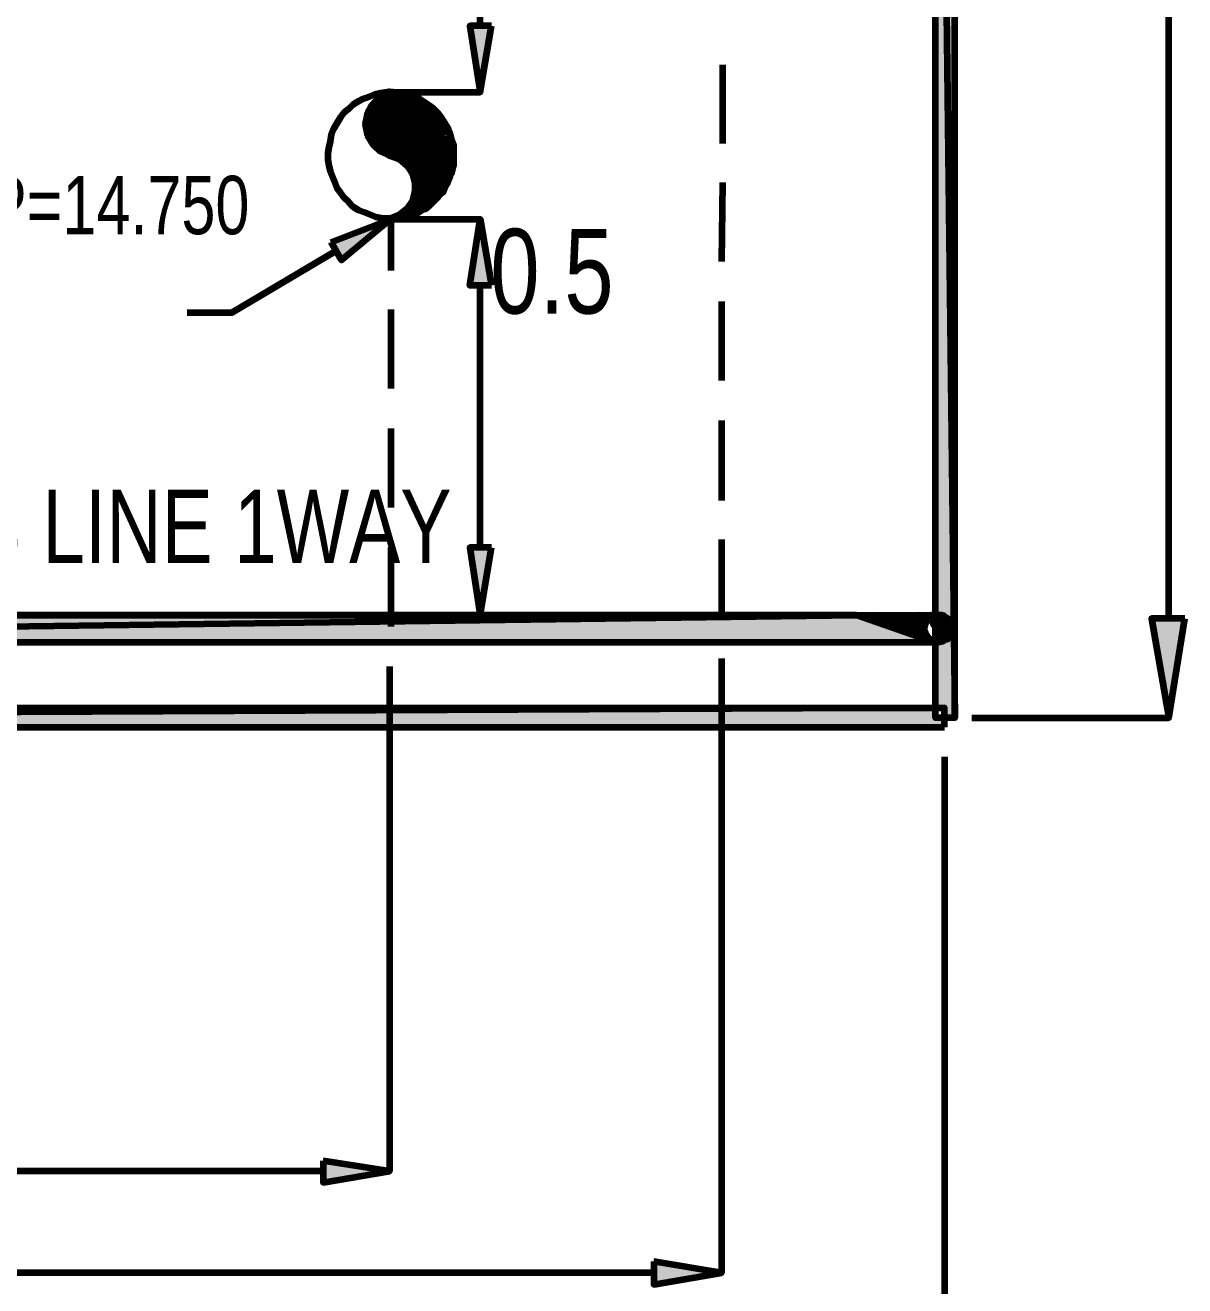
# Model space of a CAD drawing. Header units: inches. Extents: x 13 to 428, y 9 to 297.
# Drawn here: x 289.35 to 320.06, y 44.33 to 77.71 of the extents above; entities that cross this region are included whole.
import ezdxf

# ---------------------------------------------------------------- set-up
doc = ezdxf.new("R2010")
doc.units = ezdxf.units.IN
doc.header["$MEASUREMENT"] = 0
for name, color, linetype, lineweight in [('H', 7, 'CONTINUOUS', 100), ('P', 250, 'CONTINUOUS', 100), ('Text', 250, 'CONTINUOUS', 100)]:
    doc.layers.add(name, color=color, linetype=linetype, lineweight=lineweight)
doc.styles.get("Standard").update_dxf_attribs({"font": 'txt', "width": 0.75})

msp = doc.modelspace()

# ---------------------------------------------------------------- hatches: boundary and pattern name
at = {"layer": 'H', "linetype": 'Continuous'}
for color, points in [(5, [(313.455, 102.758), (313.97, 59.364), (313.97, 102.758), (313.455, 102.758), (313.97, 59.364), (313.455, 59.364)]), (0, [(301.697, 77.697), (301.121, 77.697), (301.394, 75.939)]), (1, [(299.03, 75.97), (299.061, 75.909), (298.758, 75.818), (299.03, 75.97), (299.061, 75.909), (298.758, 75.818), (298.788, 75.818), (299.061, 75.909), (299.03, 75.97), (298.758, 75.818), (298.788, 75.818), (298.576, 75.636), (298.758, 75.818), (299.03, 75.97), (298.788, 75.818), (298.576, 75.636), (298.576, 75.606), (298.788, 75.818), (299.03, 75.97), (298.576, 75.636), (298.576, 75.606), (298.424, 75.394), (298.576, 75.636), (299.03, 75.97), (298.576, 75.606), (298.424, 75.394), (298.455, 75.364), (298.576, 75.606), (299.03, 75.97), (298.424, 75.394), (298.455, 75.364), (298.364, 75.091), (298.424, 75.394), (299.03, 75.97), (298.455, 75.364), (298.364, 75.091), (298.424, 75.091), (298.455, 75.364), (299.03, 75.97), (298.364, 75.091), (298.424, 75.091), (298.424, 74.788), (298.364, 75.091), (299.03, 75.97), (298.424, 75.091), (298.424, 74.788), (298.455, 74.818), (298.424, 75.091), (299.03, 75.97), (298.424, 74.788), (298.455, 74.818), (298.576, 74.545), (298.424, 74.788), (299.03, 75.97), (298.455, 74.818), (298.576, 74.545), (298.576, 74.576), (298.455, 74.818), (299.03, 75.97), (298.576, 74.545), (298.576, 74.576), (298.758, 74.364), (298.576, 74.545), (299.03, 75.97), (298.576, 74.576), (298.758, 74.364), (298.788, 74.394), (298.576, 74.576), (299.03, 75.97), (298.758, 74.364), (298.788, 74.394), (299.03, 74.242), (298.758, 74.364), (299.03, 75.97), (298.788, 74.394), (299.03, 74.242), (299.061, 74.273), (298.788, 74.394)]), (253, [(298.727, 75.788), (300.515, 75.03), (300.424, 75.182), (298.727, 75.788), (300.515, 75.03), (298.636, 75.667)]), (253, [(298.909, 75.879), (300.394, 75.212), (300.242, 75.424), (298.909, 75.879), (300.394, 75.212), (298.727, 75.788)]), (253, [(300.424, 75.182), (300.394, 75.212), (298.727, 75.788)]), (253, [(299.061, 75.939), (300.212, 75.424), (300.03, 75.576), (299.061, 75.939), (300.212, 75.424), (298.909, 75.879)]), (253, [(300.242, 75.424), (300.212, 75.424), (298.909, 75.879)]), (253, [(299.182, 75.909), (300.03, 75.576), (299.97, 75.636), (299.182, 75.909), (300.03, 75.576), (299.061, 75.939)]), (253, [(299.364, 75.879), (299.97, 75.636), (299.758, 75.758), (299.364, 75.879), (299.97, 75.636), (299.182, 75.909)]), (253, [(299.667, 75.818), (299.758, 75.758), (299.364, 75.879)]), (253, [(298.515, 75.576), (300.636, 74.636), (300.606, 74.848), (298.515, 75.576), (300.636, 74.636), (298.455, 75.424)]), (253, [(298.576, 75.576), (300.606, 74.848), (300.576, 74.879), (298.576, 75.576), (300.606, 74.848), (298.515, 75.576)]), (253, [(298.636, 75.667), (300.576, 74.879), (300.515, 75.03), (298.636, 75.667), (300.576, 74.879), (298.576, 75.576)]), (253, [(298.424, 75.273), (300.697, 74.303), (300.697, 74.485), (298.424, 75.273), (300.697, 74.303), (298.394, 75.091)]), (253, [(298.455, 75.424), (300.667, 74.576), (300.636, 74.636), (298.455, 75.424), (300.667, 74.576), (298.424, 75.333)]), (253, [(298.424, 75.333), (300.697, 74.485), (300.667, 74.576), (298.424, 75.333), (300.697, 74.485), (298.424, 75.273)]), (253, [(298.394, 75.091), (300.697, 74.242), (300.697, 74.303), (298.394, 75.091), (300.697, 74.242), (298.394, 75.061)]), (253, [(298.394, 75.061), (300.697, 74.152), (300.697, 74.242), (298.394, 75.061), (300.697, 74.152), (298.424, 74.939)]), (253, [(298.424, 74.939), (300.697, 74), (300.697, 74.152), (298.424, 74.939), (300.697, 74), (298.455, 74.788)]), (253, [(298.455, 74.788), (300.667, 73.939), (300.697, 74), (298.455, 74.788), (300.667, 73.939), (298.515, 74.697)]), (253, [(298.515, 74.697), (300.667, 73.879), (300.667, 73.939), (298.515, 74.697), (300.667, 73.879), (298.515, 74.636)]), (253, [(298.515, 74.636), (300.636, 73.788), (300.667, 73.879), (298.515, 74.636), (300.636, 73.788), (298.636, 74.485)]), (253, [(298.636, 74.485), (300.606, 73.758), (300.636, 73.788), (298.636, 74.485), (300.606, 73.758), (298.727, 74.394)]), (253, [(298.727, 74.394), (300.606, 73.697), (300.606, 73.758), (298.727, 74.394), (300.606, 73.697), (298.909, 74.333)]), (253, [(298.97, 74.273), (299.212, 74.212), (299.061, 74.242)]), (1, [(299.061, 72.545), (299.03, 72.606), (299.273, 72.667), (299.061, 72.545), (299.03, 72.606), (299.273, 72.667), (299.273, 72.697), (299.03, 72.606), (299.061, 72.545), (299.273, 72.667), (299.273, 72.697), (299.485, 72.818), (299.273, 72.667), (299.061, 72.545), (299.273, 72.697), (299.485, 72.818), (299.455, 72.848), (299.273, 72.697), (299.061, 72.545), (299.485, 72.818), (299.455, 72.848), (299.636, 73.03), (299.485, 72.818), (299.061, 72.545), (299.455, 72.848), (299.636, 73.03), (299.606, 73.061), (299.455, 72.848), (299.061, 72.545), (299.636, 73.03), (299.606, 73.061), (299.727, 73.303), (299.636, 73.03), (299.061, 72.545), (299.606, 73.061), (299.727, 73.303), (299.667, 73.303), (299.606, 73.061), (299.061, 72.545), (299.727, 73.303), (299.667, 73.303), (299.727, 73.545), (299.727, 73.303), (299.061, 72.545), (299.667, 73.303), (299.727, 73.545), (299.667, 73.545), (299.667, 73.303), (299.061, 72.545), (299.727, 73.545), (299.667, 73.545), (299.636, 73.788), (299.727, 73.545), (299.061, 72.545), (299.667, 73.545), (299.636, 73.788), (299.606, 73.788), (299.667, 73.545), (299.061, 72.545), (299.636, 73.788), (299.606, 73.788), (299.485, 74), (299.636, 73.788), (299.061, 72.545), (299.606, 73.788), (299.485, 74), (299.455, 74), (299.606, 73.788), (299.061, 72.545), (299.485, 74), (299.455, 74), (299.273, 74.182), (299.485, 74), (299.061, 72.545), (299.455, 74), (299.273, 74.182), (299.273, 74.152), (299.455, 74), (299.061, 72.545), (299.273, 74.182), (299.273, 74.152), (299.061, 74.273), (299.273, 74.182), (299.061, 72.545), (299.273, 74.152), (299.061, 74.273), (299.03, 74.242), (299.273, 74.152)]), (253, [(300.606, 73.697), (299.333, 74.121), (300.576, 73.636), (300.606, 73.697), (299.333, 74.121), (300.576, 73.636), (299.455, 74), (299.333, 74.121), (300.606, 73.697), (300.576, 73.636), (299.455, 74), (299.485, 74), (300.576, 73.636)]), (253, [(299.485, 74), (300.545, 73.545), (300.576, 73.636), (299.485, 74), (300.545, 73.545), (299.576, 73.879)]), (253, [(299.576, 73.879), (300.485, 73.455), (300.545, 73.545), (299.576, 73.879), (300.485, 73.455), (299.636, 73.727)]), (253, [(299.667, 73.576), (300.303, 73.212), (300.424, 73.303), (299.667, 73.576), (300.303, 73.212), (299.697, 73.424)]), (253, [(299.667, 73.242), (300.061, 72.939), (300.212, 73.091), (299.667, 73.242), (300.061, 72.939), (299.636, 73.091)]), (253, [(299.455, 72.788), (299.515, 72.667), (299.667, 72.697), (299.455, 72.788), (299.515, 72.667), (299.333, 72.697)]), (253, [(299.576, 72.939), (299.727, 72.727), (299.909, 72.848), (299.576, 72.939), (299.727, 72.727), (299.455, 72.818)]), (253, [(299.455, 72.818), (299.667, 72.697), (299.727, 72.727), (299.455, 72.818), (299.667, 72.697), (299.455, 72.788)]), (253, [(299.606, 73), (299.909, 72.848), (299.97, 72.848), (299.606, 73), (299.909, 72.848), (299.576, 72.939)]), (253, [(299.636, 73.091), (299.97, 72.848), (300.061, 72.939), (299.636, 73.091), (299.97, 72.848), (299.606, 73)]), (0, [(297.455, 71.97), (299.03, 72.576), (297.727, 71.485)]), (253, [(299.212, 72.636), (299.273, 72.606), (299.242, 72.667), (299.212, 72.636), (299.273, 72.606), (299.03, 72.576)]), (253, [(299.333, 72.697), (299.364, 72.606), (299.515, 72.667), (299.333, 72.697), (299.364, 72.606), (299.242, 72.667)]), (253, [(299.242, 72.667), (299.364, 72.606), (299.273, 72.606)]), (0, [(301.697, 70.818), (301.121, 70.818), (301.394, 72.576)]), (0, [(301.697, 63.879), (301.121, 63.879), (301.394, 62.091)]), (0, [(254.788, 62.091), (256.879, 61.364), (311.364, 62.091), (254.788, 62.091), (256.879, 61.364), (254.788, 61.364)]), (0, [(311.364, 62.091), (313.455, 61.364), (256.879, 61.364)]), (0, [(311.424, 62.091), (313.364, 61.394), (313.303, 61.455), (311.424, 62.091), (313.364, 61.394), (311.364, 62.091)]), (0, [(311.515, 62.091), (313.303, 61.455), (313.242, 61.485), (311.515, 62.091), (313.303, 61.455), (311.424, 62.091)]), (0, [(311.636, 62.091), (313.242, 61.485), (313.212, 61.545), (311.636, 62.091), (313.242, 61.485), (311.515, 62.091)]), (0, [(311.788, 62.091), (313.212, 61.545), (313.182, 61.636), (311.788, 62.091), (313.212, 61.545), (311.636, 62.091)]), (0, [(312, 62.091), (313.182, 61.636), (313.152, 61.697), (312, 62.091), (313.182, 61.636), (311.788, 62.091)]), (0, [(312.182, 62.091), (313.152, 61.697), (313.152, 61.758), (312.182, 62.091), (313.152, 61.697), (312, 62.091)]), (0, [(312.394, 62.091), (313.152, 61.758), (313.152, 61.818), (312.394, 62.091), (313.152, 61.758), (312.182, 62.091)]), (0, [(312.606, 62.091), (313.152, 61.818), (313.182, 61.879), (312.606, 62.091), (313.152, 61.818), (312.394, 62.091)]), (0, [(312.818, 62.091), (313.182, 61.879), (313.242, 61.939), (312.818, 62.091), (313.182, 61.879), (312.606, 62.091)]), (0, [(313, 62.091), (313.242, 61.939), (313.273, 62), (313, 62.091), (313.242, 61.939), (312.818, 62.091)]), (0, [(313.212, 62.091), (313.273, 62), (313.333, 62.061), (313.212, 62.091), (313.273, 62), (313, 62.091)]), (0, [(313.333, 62.091), (313.333, 62.061), (313.394, 62.091), (313.333, 62.091), (313.333, 62.061), (313.212, 62.091)]), (0, [(313.394, 62.091), (313.455, 62.091)]), (0, [(313.424, 62), (313.848, 61.818), (313.848, 61.848), (313.424, 62), (313.848, 61.818), (313.394, 62)]), (0, [(313.394, 62), (313.879, 61.788), (313.848, 61.818), (313.394, 62), (313.879, 61.788), (313.394, 61.939)]), (0, [(313.879, 61.758), (313.879, 61.788), (313.394, 61.939)]), (0, [(313.394, 61.848), (313.848, 61.667), (313.879, 61.697), (313.394, 61.848), (313.848, 61.667), (313.424, 61.818)]), (0, [(313.455, 62.03), (313.848, 61.848), (313.848, 61.909), (313.455, 62.03), (313.848, 61.848), (313.424, 62)]), (0, [(313.485, 62.091), (313.788, 61.939), (313.788, 61.97), (313.485, 62.091), (313.788, 61.939), (313.455, 62.061)]), (0, [(313.515, 62.091), (313.788, 61.97), (313.788, 62), (313.515, 62.091), (313.788, 61.97), (313.485, 62.091)]), (0, [(313.545, 62.091), (313.788, 62), (313.727, 62), (313.545, 62.091), (313.788, 62), (313.515, 62.091)]), (0, [(313.606, 62.091), (313.697, 62.03), (313.697, 62.061), (313.606, 62.091), (313.697, 62.03), (313.545, 62.091)]), (0, [(313.636, 62.091), (313.697, 62.061), (313.606, 62.091)]), (0, [(320.061, 62), (319.182, 62), (319.636, 59.364)]), (0, [(313.545, 61.697), (313.848, 61.606), (313.848, 61.636), (313.545, 61.697), (313.848, 61.606), (313.576, 61.697)]), (0, [(313.636, 61.455), (313.636, 61.394), (313.697, 61.424), (313.636, 61.455), (313.636, 61.394), (313.606, 61.424)]), (0, [(313.818, 61.545), (313.848, 61.576), (313.636, 61.636)]), (0, [(313.636, 61.636), (313.818, 61.515), (313.818, 61.545), (313.636, 61.636), (313.818, 61.515), (313.636, 61.576)]), (0, [(313.636, 61.576), (313.788, 61.515), (313.818, 61.515), (313.636, 61.576), (313.788, 61.515), (313.636, 61.545)]), (0, [(313.788, 61.485), (313.788, 61.515), (313.636, 61.545)]), (0, [(313.636, 61.545), (313.788, 61.455), (313.788, 61.485), (313.636, 61.545), (313.788, 61.455), (313.636, 61.515)]), (0, [(313.636, 61.515), (313.758, 61.455), (313.788, 61.455), (313.636, 61.515), (313.758, 61.455), (313.636, 61.485)]), (0, [(313.636, 61.485), (313.727, 61.455), (313.758, 61.455), (313.636, 61.485), (313.727, 61.455), (313.636, 61.455)]), (0, [(313.697, 61.424), (313.727, 61.455), (313.636, 61.455)]), (0, [(313.606, 61.394), (313.545, 61.394), (313.576, 61.394)]), (0, [(313.545, 61.394), (313.545, 61.394), (313.545, 61.394)]), (0, [(313.636, 61.394), (313.576, 61.394), (313.606, 61.394)]), (5, [(313.697, 59.636), (204.545, 59.121), (313.697, 59.121), (313.697, 59.636), (204.545, 59.121), (204.545, 59.636)]), (0, [(297.242, 47.636), (297.242, 47.061), (299, 47.364)]), (0, [(306, 44.97), (306, 44.364), (307.788, 44.667)])]:
    msp.add_hatch(color=color, dxfattribs=at).paths.add_polyline_path(points)
h = msp.add_hatch(color=253, dxfattribs=at)
edge = h.paths.add_edge_path()
edge.add_line((298.909, 74.333), (300.606, 73.697))
h = msp.add_hatch(color=253, dxfattribs=at)
edge = h.paths.add_edge_path()
edge.add_line((299.212, 74.212), (300.606, 73.697))
h = msp.add_hatch(color=253, dxfattribs=at)
edge = h.paths.add_edge_path()
edge.add_line((300.485, 73.455), (299.636, 73.727))
edge.add_line((299.636, 73.727), (300.424, 73.303))
edge.add_line((300.424, 73.303), (300.485, 73.455))
edge.add_line((300.485, 73.455), (299.636, 73.727))
edge.add_line((299.636, 73.727), (300.424, 73.303))
edge.add_line((300.424, 73.303), (299.667, 73.576))
edge.add_line((299.667, 73.576), (299.636, 73.727))
edge.add_line((299.636, 73.727), (300.485, 73.455))
edge.add_line((300.485, 73.455), (299.667, 73.576))
edge.add_line((299.667, 73.576), (300.424, 73.303))
edge.add_line((300.424, 73.303), (300.485, 73.455))
edge.add_line((300.485, 73.455), (300.424, 73.303))
h = msp.add_hatch(color=253, dxfattribs=at)
edge = h.paths.add_edge_path()
edge.add_line((300.303, 73.212), (299.697, 73.424))
edge.add_line((299.697, 73.424), (300.212, 73.091))
edge.add_line((300.212, 73.091), (300.303, 73.212))
edge.add_line((300.303, 73.212), (299.697, 73.424))
edge.add_line((299.697, 73.424), (300.212, 73.091))
edge.add_line((300.212, 73.091), (299.667, 73.242))
edge.add_line((299.667, 73.242), (299.697, 73.424))
edge.add_line((299.697, 73.424), (300.303, 73.212))
edge.add_line((300.303, 73.212), (299.667, 73.242))
edge.add_line((299.667, 73.242), (300.212, 73.091))
edge.add_line((300.212, 73.091), (300.303, 73.212))
edge.add_line((300.303, 73.212), (300.212, 73.091))
h = msp.add_hatch(color=0, dxfattribs=at)
edge = h.paths.add_edge_path()
edge.add_line((313.424, 61.394), (311.364, 62.091))
h = msp.add_hatch(color=0, dxfattribs=at)
edge = h.paths.add_edge_path()
edge.add_line((313.879, 61.758), (313.394, 61.939))
edge.add_line((313.394, 61.939), (313.879, 61.697))
edge.add_line((313.879, 61.697), (313.879, 61.758))
edge.add_line((313.879, 61.758), (313.394, 61.939))
edge.add_line((313.394, 61.939), (313.879, 61.697))
edge.add_line((313.879, 61.697), (313.394, 61.879))
edge.add_line((313.394, 61.879), (313.394, 61.939))
edge.add_line((313.394, 61.939), (313.879, 61.758))
edge.add_line((313.879, 61.758), (313.394, 61.879))
edge.add_line((313.394, 61.879), (313.879, 61.697))
edge.add_line((313.879, 61.697), (313.879, 61.758))
edge.add_line((313.879, 61.758), (313.879, 61.697))
h = msp.add_hatch(color=0, dxfattribs=at)
edge = h.paths.add_edge_path()
edge.add_line((313.394, 61.879), (313.879, 61.697))
h = msp.add_hatch(color=0, dxfattribs=at)
edge = h.paths.add_edge_path()
edge.add_line((313.848, 61.667), (313.424, 61.818))
edge.add_line((313.424, 61.818), (313.848, 61.636))
edge.add_line((313.848, 61.636), (313.848, 61.667))
edge.add_line((313.848, 61.667), (313.424, 61.818))
edge.add_line((313.424, 61.818), (313.848, 61.636))
edge.add_line((313.848, 61.636), (313.455, 61.788))
edge.add_line((313.455, 61.788), (313.424, 61.818))
edge.add_line((313.424, 61.818), (313.848, 61.667))
edge.add_line((313.848, 61.667), (313.455, 61.788))
edge.add_line((313.455, 61.788), (313.848, 61.636))
edge.add_line((313.848, 61.636), (313.848, 61.667))
edge.add_line((313.848, 61.667), (313.848, 61.636))
h = msp.add_hatch(color=0, dxfattribs=at)
edge = h.paths.add_edge_path()
edge.add_line((313.788, 61.939), (313.455, 62.061))
edge.add_line((313.455, 62.061), (313.848, 61.909))
edge.add_line((313.848, 61.909), (313.788, 61.939))
edge.add_line((313.788, 61.939), (313.455, 62.061))
edge.add_line((313.455, 62.061), (313.848, 61.909))
edge.add_line((313.848, 61.909), (313.455, 62.03))
edge.add_line((313.455, 62.03), (313.455, 62.061))
edge.add_line((313.455, 62.061), (313.788, 61.939))
edge.add_line((313.788, 61.939), (313.455, 62.03))
edge.add_line((313.455, 62.03), (313.848, 61.909))
edge.add_line((313.848, 61.909), (313.788, 61.939))
edge.add_line((313.788, 61.939), (313.848, 61.909))
h = msp.add_hatch(color=0, dxfattribs=at)
edge = h.paths.add_edge_path()
edge.add_line((313.848, 61.636), (313.455, 61.788))
h = msp.add_hatch(color=0, dxfattribs=at)
edge = h.paths.add_edge_path()
edge.add_line((313.727, 62), (313.545, 62.091))
h = msp.add_hatch(color=0, dxfattribs=at)
edge = h.paths.add_edge_path()
edge.add_line((313.485, 61.758), (313.848, 61.636))
edge.add_line((313.848, 61.636), (313.515, 61.727))
edge.add_line((313.515, 61.727), (313.485, 61.758))
edge.add_line((313.485, 61.758), (313.848, 61.636))
h = msp.add_hatch(color=0, dxfattribs=at)
edge = h.paths.add_edge_path()
edge.add_line((313.576, 61.697), (313.848, 61.606))
h = msp.add_hatch(color=0, dxfattribs=at)
edge = h.paths.add_edge_path()
edge.add_line((313.848, 61.606), (313.606, 61.667))
edge.add_line((313.606, 61.667), (313.848, 61.576))
edge.add_line((313.848, 61.576), (313.848, 61.606))
edge.add_line((313.848, 61.606), (313.606, 61.667))
edge.add_line((313.606, 61.667), (313.848, 61.576))
edge.add_line((313.848, 61.576), (313.636, 61.636))
edge.add_line((313.636, 61.636), (313.606, 61.667))
edge.add_line((313.606, 61.667), (313.848, 61.606))
edge.add_line((313.848, 61.606), (313.636, 61.636))
edge.add_line((313.636, 61.636), (313.848, 61.576))
edge.add_line((313.848, 61.576), (313.848, 61.606))
edge.add_line((313.848, 61.606), (313.848, 61.576))
h = msp.add_hatch(color=0, dxfattribs=at)
edge = h.paths.add_edge_path()
edge.add_line((313.485, 61.364), (313.455, 61.364))
h = msp.add_hatch(color=0, dxfattribs=at)
edge = h.paths.add_edge_path()
edge.add_line((313.606, 61.424), (313.636, 61.394))

# ---------------------------------------------------------------- linework, layer by layer
at = {"layer": 'P', "color": 5, "linetype": 'Continuous'}
for points in [[(313.97, 102.758), (313.455, 102.758), (313.97, 59.364), (313.97, 102.758)], [(313.455, 102.758), (313.97, 59.364), (313.455, 59.364), (313.455, 102.758)], [(313.697, 59.121), (313.697, 59.636), (204.545, 59.121), (313.697, 59.121)], [(313.697, 59.636), (204.545, 59.121), (204.545, 59.636), (313.697, 59.636)]]:
    msp.add_lwpolyline(points, dxfattribs=at)
at = {"layer": 'P', "color": 0, "linetype": 'Continuous'}
for points in [[(301.394, 77.697), (301.394, 100.97)], [(319.636, 62), (319.636, 78.333)], [(301.697, 77.697), (301.121, 77.697), (301.394, 75.939), (301.697, 77.697)], [(307.818, 76.667), (307.818, 74.576)], [(299, 75.939), (301.394, 75.939)], [(307.818, 73.545), (307.788, 71.455)], [(299.03, 72.576), (299.03, 71.212)], [(299.03, 72.576), (301.394, 72.576)], [(301.697, 70.818), (301.121, 70.818), (301.394, 72.576), (301.697, 70.818)], [(301.394, 63.879), (301.394, 70.818)], [(299.03, 70.182), (299.03, 68.091)], [(307.788, 70.394), (307.788, 68.303)], [(307.788, 67.242), (307.788, 65.121)], [(299.03, 67.03), (299.03, 64.939)], [(299.03, 63.879), (299.03, 61.788)], [(301.697, 63.879), (301.121, 63.879), (301.394, 62.091), (301.697, 63.879)], [(307.788, 64.091), (307.788, 62)], [(311.364, 62.091), (254.788, 62.091), (256.879, 61.364), (311.364, 62.091)], [(254.788, 62.091), (313.545, 62.091)], [(311.364, 62.091), (313.455, 61.364), (256.879, 61.364), (311.364, 62.091)], [(299.03, 62.091), (301.394, 62.091)], [(311.424, 62.091), (313.364, 61.394), (311.364, 62.091), (311.424, 62.091)], [(313.424, 61.394), (313.424, 61.394), (311.364, 62.091), (313.424, 61.394)], [(313.424, 61.394), (311.364, 62.091), (313.364, 61.394), (313.424, 61.394)], [(311.515, 62.091), (313.303, 61.455), (311.424, 62.091), (311.515, 62.091)], [(313.303, 61.455), (311.424, 62.091), (313.364, 61.394), (313.303, 61.455)], [(311.636, 62.091), (313.242, 61.485), (311.515, 62.091), (311.636, 62.091)], [(313.242, 61.485), (311.515, 62.091), (313.303, 61.455), (313.242, 61.485)], [(311.788, 62.091), (313.212, 61.545), (311.636, 62.091), (311.788, 62.091)], [(313.212, 61.545), (311.636, 62.091), (313.242, 61.485), (313.212, 61.545)], [(312, 62.091), (313.182, 61.636), (311.788, 62.091), (312, 62.091)], [(313.182, 61.636), (311.788, 62.091), (313.212, 61.545), (313.182, 61.636)], [(312.182, 62.091), (313.152, 61.697), (312, 62.091), (312.182, 62.091)], [(313.152, 61.697), (312, 62.091), (313.182, 61.636), (313.152, 61.697)], [(312.394, 62.091), (313.152, 61.758), (312.182, 62.091), (312.394, 62.091)], [(313.152, 61.758), (312.182, 62.091), (313.152, 61.697), (313.152, 61.758)], [(312.606, 62.091), (313.152, 61.818), (312.394, 62.091), (312.606, 62.091)], [(313.152, 61.818), (312.394, 62.091), (313.152, 61.758), (313.152, 61.818)], [(312.818, 62.091), (313.182, 61.879), (312.606, 62.091), (312.818, 62.091)], [(313.182, 61.879), (312.606, 62.091), (313.152, 61.818), (313.182, 61.879)], [(313, 62.091), (313.242, 61.939), (312.818, 62.091), (313, 62.091)], [(313.242, 61.939), (312.818, 62.091), (313.182, 61.879), (313.242, 61.939)], [(313.212, 62.091), (313.273, 62), (313, 62.091), (313.212, 62.091)], [(313.273, 62), (313, 62.091), (313.242, 61.939), (313.273, 62)], [(313.848, 61.636), (313.879, 61.758), (313.848, 61.909), (313.758, 62), (313.636, 62.091), (313.515, 62.091), (313.364, 62.061), (313.242, 61.97), (313.182, 61.848), (313.152, 61.727), (313.212, 61.576), (313.273, 61.485), (313.394, 61.394), (313.545, 61.394), (313.667, 61.424), (313.788, 61.515), (313.848, 61.636)], [(313.333, 62.091), (313.333, 62.061), (313.212, 62.091), (313.333, 62.091)], [(313.333, 62.061), (313.212, 62.091), (313.273, 62), (313.333, 62.061)], [(313.455, 62.091), (313.394, 62.091), (313.333, 62.091), (313.455, 62.091)], [(313.394, 62.091), (313.333, 62.091), (313.333, 62.061), (313.394, 62.091)], [(313.394, 62.091), (313.455, 62.091), (313.394, 62.091)], [(313.545, 62.091), (313.455, 62.03), (313.394, 61.97), (313.394, 61.848), (313.455, 61.788), (313.515, 61.727)], [(313.424, 62), (313.848, 61.818), (313.394, 62), (313.424, 62)], [(313.848, 61.818), (313.394, 62), (313.879, 61.788), (313.848, 61.818)], [(313.394, 62), (313.879, 61.788), (313.394, 61.939), (313.394, 62)], [(313.879, 61.788), (313.879, 61.788), (313.394, 61.939), (313.879, 61.788)], [(313.879, 61.788), (313.394, 61.939), (313.879, 61.788), (313.879, 61.788)], [(313.879, 61.788), (313.394, 61.939), (313.879, 61.758), (313.879, 61.788)], [(313.394, 61.939), (313.879, 61.758), (313.394, 61.939), (313.394, 61.939)], [(313.879, 61.758), (313.394, 61.939), (313.879, 61.697), (313.879, 61.758)], [(313.394, 61.939), (313.879, 61.697), (313.394, 61.879), (313.394, 61.939)], [(313.879, 61.697), (313.394, 61.879), (313.879, 61.697)], [(313.394, 61.879), (313.879, 61.697), (313.879, 61.697), (313.394, 61.879)], [(313.879, 61.697), (313.394, 61.879), (313.879, 61.697), (313.879, 61.697)], [(313.394, 61.879), (313.879, 61.697), (313.394, 61.848), (313.394, 61.879)], [(313.879, 61.697), (313.394, 61.848), (313.848, 61.667), (313.879, 61.697)], [(313.394, 61.848), (313.848, 61.667), (313.424, 61.818), (313.394, 61.848)], [(313.455, 62.03), (313.848, 61.848), (313.424, 62), (313.455, 62.03)], [(313.848, 61.848), (313.424, 62), (313.848, 61.848), (313.848, 61.848)], [(313.424, 62), (313.848, 61.848), (313.424, 62), (313.424, 62)], [(313.848, 61.848), (313.424, 62), (313.848, 61.818), (313.848, 61.848)], [(313.848, 61.667), (313.424, 61.818), (313.848, 61.636), (313.848, 61.667)], [(313.424, 61.818), (313.848, 61.636), (313.455, 61.788), (313.424, 61.818)], [(313.545, 62.091), (313.455, 62.091), (313.455, 62.091), (313.545, 62.091)], [(313.485, 62.091), (313.788, 61.939), (313.455, 62.061), (313.485, 62.091)], [(313.788, 61.939), (313.455, 62.061), (313.848, 61.909), (313.788, 61.939)], [(313.455, 62.061), (313.848, 61.909), (313.455, 62.03), (313.455, 62.061)], [(313.848, 61.909), (313.455, 62.03), (313.848, 61.909)], [(313.455, 62.03), (313.848, 61.909), (313.848, 61.909), (313.455, 62.03)], [(313.848, 61.909), (313.455, 62.03), (313.848, 61.848), (313.848, 61.909)], [(313.848, 61.636), (313.455, 61.788), (313.848, 61.636)], [(313.455, 61.788), (313.848, 61.636), (313.848, 61.636), (313.455, 61.788)], [(313.848, 61.636), (313.455, 61.788), (313.848, 61.636), (313.848, 61.636)], [(313.455, 61.788), (313.848, 61.636), (313.455, 61.788), (313.455, 61.788)], [(313.848, 61.636), (313.455, 61.788), (313.485, 61.758), (313.848, 61.636)], [(313.455, 61.788), (313.848, 61.636), (313.848, 61.636), (313.455, 61.788)], [(313.515, 62.091), (313.788, 61.97), (313.485, 62.091), (313.515, 62.091)], [(313.788, 61.97), (313.485, 62.091), (313.788, 61.939), (313.788, 61.97)], [(313.545, 62.091), (313.788, 62), (313.515, 62.091), (313.545, 62.091)], [(313.788, 62), (313.515, 62.091), (313.788, 61.97), (313.788, 62)], [(313.606, 62.091), (313.697, 62.03), (313.545, 62.091), (313.606, 62.091)], [(313.727, 62), (313.727, 62), (313.545, 62.091), (313.727, 62)], [(313.727, 62), (313.545, 62.091), (313.697, 62.03), (313.727, 62)], [(313.727, 62), (313.545, 62.091), (313.788, 62), (313.727, 62)], [(313.636, 62.091), (313.697, 62.061), (313.606, 62.091), (313.636, 62.091)], [(313.697, 62.061), (313.606, 62.091), (313.697, 62.03), (313.697, 62.061)], [(320.061, 62), (319.182, 62), (319.636, 59.364), (320.061, 62)], [(313.848, 61.636), (313.485, 61.758), (313.848, 61.636)], [(313.485, 61.758), (313.848, 61.636), (313.515, 61.727), (313.485, 61.758)], [(313.485, 61.364), (313.606, 61.394), (313.636, 61.485), (313.636, 61.606), (313.606, 61.697), (313.515, 61.727)], [(313.848, 61.636), (313.515, 61.727), (313.545, 61.697), (313.848, 61.636)], [(313.515, 61.727), (313.848, 61.636), (313.848, 61.636), (313.515, 61.727)], [(313.848, 61.636), (313.545, 61.697), (313.848, 61.606), (313.848, 61.636)], [(313.545, 61.697), (313.848, 61.606), (313.576, 61.697), (313.545, 61.697)], [(313.848, 61.606), (313.576, 61.697), (313.848, 61.606), (313.848, 61.606)], [(313.576, 61.697), (313.848, 61.606), (313.606, 61.667), (313.576, 61.697)], [(313.848, 61.606), (313.606, 61.667), (313.848, 61.576), (313.848, 61.606)], [(313.606, 61.667), (313.848, 61.576), (313.636, 61.636), (313.606, 61.667)], [(313.636, 61.455), (313.636, 61.394), (313.606, 61.424), (313.636, 61.455)], [(313.848, 61.576), (313.636, 61.636), (313.848, 61.576)], [(313.636, 61.636), (313.848, 61.576), (313.848, 61.576), (313.636, 61.636)], [(313.848, 61.576), (313.636, 61.636), (313.818, 61.545), (313.848, 61.576)], [(313.636, 61.636), (313.818, 61.545), (313.636, 61.636), (313.636, 61.636)], [(313.818, 61.545), (313.636, 61.636), (313.818, 61.515), (313.818, 61.545)], [(313.636, 61.636), (313.818, 61.515), (313.636, 61.576), (313.636, 61.636)], [(313.818, 61.515), (313.636, 61.576), (313.788, 61.515), (313.818, 61.515)], [(313.636, 61.576), (313.788, 61.515), (313.636, 61.545), (313.636, 61.576)], [(313.788, 61.515), (313.636, 61.545), (313.788, 61.485), (313.788, 61.515)], [(313.636, 61.545), (313.788, 61.485), (313.636, 61.545), (313.636, 61.545)], [(313.788, 61.485), (313.636, 61.545), (313.788, 61.455), (313.788, 61.485)], [(313.636, 61.545), (313.788, 61.455), (313.636, 61.515), (313.636, 61.545)], [(313.788, 61.455), (313.636, 61.515), (313.758, 61.455), (313.788, 61.455)], [(313.636, 61.515), (313.758, 61.455), (313.636, 61.485), (313.636, 61.515)], [(313.758, 61.455), (313.636, 61.485), (313.727, 61.455), (313.758, 61.455)], [(313.636, 61.485), (313.727, 61.455), (313.636, 61.455), (313.636, 61.485)], [(313.727, 61.455), (313.636, 61.455), (313.697, 61.424), (313.727, 61.455)], [(313.636, 61.455), (313.697, 61.424), (313.636, 61.455), (313.636, 61.455)], [(313.697, 61.424), (313.697, 61.424), (313.636, 61.455), (313.697, 61.424)], [(313.697, 61.424), (313.636, 61.455), (313.697, 61.424), (313.697, 61.424)], [(313.697, 61.424), (313.636, 61.455), (313.636, 61.394), (313.697, 61.424)], [(313.485, 61.364), (254.788, 61.364)], [(313.485, 61.364), (313.455, 61.364), (313.424, 61.394), (313.485, 61.364)], [(313.455, 61.364), (313.485, 61.364), (313.455, 61.364)], [(313.485, 61.364), (313.485, 61.364), (313.545, 61.394), (313.485, 61.364)], [(313.485, 61.364), (313.545, 61.394), (313.545, 61.394), (313.485, 61.364)], [(313.576, 61.394), (313.606, 61.394), (313.545, 61.394), (313.576, 61.394)], [(313.606, 61.394), (313.545, 61.394), (313.576, 61.394), (313.606, 61.394)], [(313.545, 61.394), (313.576, 61.394), (313.545, 61.394), (313.545, 61.394)], [(313.545, 61.394), (313.545, 61.394), (313.545, 61.394), (313.545, 61.394)], [(313.545, 61.394), (313.545, 61.394), (313.576, 61.394), (313.545, 61.394)], [(313.606, 61.424), (313.636, 61.394), (313.576, 61.394), (313.606, 61.424)], [(313.636, 61.394), (313.576, 61.394), (313.606, 61.394), (313.636, 61.394)], [(313.636, 61.394), (313.606, 61.424), (313.636, 61.394), (313.636, 61.394)], [(307.788, 60.939), (307.788, 59.364)], [(299, 60.727), (299, 59.364)], [(299, 59.364), (299, 47.364)], [(307.788, 59.364), (307.788, 44.667)], [(314.424, 59.364), (319.636, 59.364)], [(313.697, 58.333), (313.697, 41.455)], [(297.242, 47.636), (297.242, 47.061), (299, 47.364), (297.242, 47.636)], [(297.242, 47.364), (253.818, 47.364)], [(306, 44.97), (306, 44.364), (307.788, 44.667), (306, 44.97)], [(306, 44.667), (258.364, 44.667)]]:
    msp.add_lwpolyline(points, dxfattribs=at)
at = {"layer": 'P', "color": 1, "linetype": 'Continuous'}
for points in [[(300.606, 73.727), (300.667, 73.879), (300.697, 74.03), (300.697, 74.212), (300.697, 74.364), (300.697, 74.545), (300.636, 74.697), (300.606, 74.848), (300.545, 75), (300.455, 75.121), (300.364, 75.273), (300.273, 75.394), (300.152, 75.515), (300.03, 75.606), (299.879, 75.697), (299.758, 75.788), (299.576, 75.848), (299.424, 75.879), (299.242, 75.909), (299.091, 75.939), (298.939, 75.939), (298.758, 75.909), (298.606, 75.879), (298.455, 75.818), (298.303, 75.758), (298.182, 75.697), (298.03, 75.606), (297.909, 75.485), (297.788, 75.394), (297.697, 75.273), (297.606, 75.121), (297.515, 74.97), (297.455, 74.818), (297.424, 74.636), (297.394, 74.485), (297.364, 74.333), (297.364, 74.152), (297.394, 74), (297.424, 73.848), (297.485, 73.697), (297.545, 73.545), (297.606, 73.394), (297.697, 73.273), (297.788, 73.152), (297.909, 73.03), (298.03, 72.909), (298.182, 72.818), (298.333, 72.758), (298.485, 72.697), (298.636, 72.636), (298.818, 72.606), (298.97, 72.606), (299.152, 72.606), (299.303, 72.606), (299.455, 72.636), (299.606, 72.697), (299.758, 72.758), (299.909, 72.848), (300.03, 72.939), (300.152, 73.03), (300.273, 73.152), (300.364, 73.273), (300.455, 73.424), (300.545, 73.545), (300.606, 73.727)], [(298.758, 75.818), (298.788, 75.818), (298.576, 75.636), (298.758, 75.818)], [(298.788, 75.818), (298.576, 75.636), (298.576, 75.606), (298.788, 75.818)], [(299.03, 75.97), (299.061, 75.909), (298.758, 75.818), (299.03, 75.97)], [(299.061, 75.909), (298.758, 75.818), (298.788, 75.818), (299.061, 75.909)], [(298.576, 75.636), (298.576, 75.606), (298.424, 75.394), (298.576, 75.636)], [(298.576, 75.606), (298.424, 75.394), (298.455, 75.364), (298.576, 75.606)], [(298.424, 75.394), (298.455, 75.364), (298.364, 75.091), (298.424, 75.394)], [(298.455, 75.364), (298.364, 75.091), (298.424, 75.091), (298.455, 75.364)], [(298.364, 75.091), (298.424, 75.091), (298.424, 74.788), (298.364, 75.091)], [(298.424, 75.091), (298.424, 74.788), (298.455, 74.818), (298.424, 75.091)], [(298.424, 74.788), (298.455, 74.818), (298.576, 74.545), (298.424, 74.788)], [(298.455, 74.818), (298.576, 74.545), (298.576, 74.576), (298.455, 74.818)], [(298.576, 74.545), (298.576, 74.576), (298.758, 74.364), (298.576, 74.545)], [(298.576, 74.576), (298.758, 74.364), (298.788, 74.394), (298.576, 74.576)], [(298.758, 74.364), (298.788, 74.394), (299.03, 74.242), (298.758, 74.364)], [(298.788, 74.394), (299.03, 74.242), (299.061, 74.273), (298.788, 74.394)], [(299.273, 74.152), (299.061, 74.273), (299.03, 74.242), (299.273, 74.152)], [(299.273, 74.182), (299.273, 74.152), (299.061, 74.273), (299.273, 74.182)], [(299.485, 74), (299.455, 74), (299.273, 74.182), (299.485, 74)], [(299.455, 74), (299.273, 74.182), (299.273, 74.152), (299.455, 74)], [(299.606, 73.788), (299.485, 74), (299.455, 74), (299.606, 73.788)], [(299.636, 73.788), (299.606, 73.788), (299.485, 74), (299.636, 73.788)], [(299.667, 73.545), (299.636, 73.788), (299.606, 73.788), (299.667, 73.545)], [(299.727, 73.545), (299.667, 73.545), (299.636, 73.788), (299.727, 73.545)], [(299.727, 73.303), (299.667, 73.303), (299.727, 73.545), (299.727, 73.303)], [(299.667, 73.303), (299.727, 73.545), (299.667, 73.545), (299.667, 73.303)], [(299.636, 73.03), (299.606, 73.061), (299.727, 73.303), (299.636, 73.03)], [(299.606, 73.061), (299.727, 73.303), (299.667, 73.303), (299.606, 73.061)], [(299.273, 72.697), (299.485, 72.818), (299.455, 72.848), (299.273, 72.697)], [(299.273, 72.667), (299.273, 72.697), (299.485, 72.818), (299.273, 72.667)], [(299.455, 72.848), (299.636, 73.03), (299.606, 73.061), (299.455, 72.848)], [(299.485, 72.818), (299.455, 72.848), (299.636, 73.03), (299.485, 72.818)], [(297.455, 71.97), (299.03, 72.576), (297.727, 71.485), (297.455, 71.97)], [(299.03, 72.606), (299.273, 72.667), (299.273, 72.697), (299.03, 72.606)], [(299.061, 72.545), (299.03, 72.606), (299.273, 72.667), (299.061, 72.545)], [(297.576, 71.727), (294.818, 70.091), (293.636, 70.091)]]:
    msp.add_lwpolyline(points, dxfattribs=at)
at = {"layer": 'P', "color": 253, "linetype": 'Continuous'}
for points in [[(298.727, 75.788), (300.515, 75.03), (298.636, 75.667), (298.727, 75.788)], [(298.909, 75.879), (300.394, 75.212), (298.727, 75.788), (298.909, 75.879)], [(300.394, 75.212), (298.727, 75.788), (300.424, 75.182), (300.394, 75.212)], [(298.727, 75.788), (300.424, 75.182), (298.727, 75.788), (298.727, 75.788)], [(300.424, 75.182), (298.727, 75.788), (300.515, 75.03), (300.424, 75.182)], [(299.061, 75.939), (300.212, 75.424), (298.909, 75.879), (299.061, 75.939)], [(300.212, 75.424), (298.909, 75.879), (300.242, 75.424), (300.212, 75.424)], [(298.909, 75.879), (300.242, 75.424), (298.909, 75.879), (298.909, 75.879)], [(300.242, 75.424), (298.909, 75.879), (300.394, 75.212), (300.242, 75.424)], [(299.182, 75.909), (300.03, 75.576), (299.061, 75.939), (299.182, 75.909)], [(300.03, 75.576), (299.061, 75.939), (300.212, 75.424), (300.03, 75.576)], [(299.364, 75.879), (299.97, 75.636), (299.182, 75.909), (299.364, 75.879)], [(299.97, 75.636), (299.182, 75.909), (300.03, 75.576), (299.97, 75.636)], [(299.667, 75.818), (299.758, 75.758), (299.364, 75.879), (299.667, 75.818)], [(299.758, 75.758), (299.364, 75.879), (299.97, 75.636), (299.758, 75.758)], [(298.515, 75.576), (300.636, 74.636), (298.455, 75.424), (298.515, 75.576)], [(298.576, 75.576), (300.606, 74.848), (298.515, 75.576), (298.576, 75.576)], [(300.606, 74.848), (298.515, 75.576), (300.636, 74.636), (300.606, 74.848)], [(298.636, 75.667), (300.576, 74.879), (298.576, 75.576), (298.636, 75.667)], [(300.576, 74.879), (298.576, 75.576), (300.606, 74.848), (300.576, 74.879)], [(300.515, 75.03), (298.636, 75.667), (300.576, 74.879), (300.515, 75.03)], [(298.424, 75.273), (300.697, 74.303), (298.394, 75.091), (298.424, 75.273)], [(298.455, 75.424), (300.667, 74.576), (298.424, 75.333), (298.455, 75.424)], [(300.667, 74.576), (298.424, 75.333), (300.697, 74.485), (300.667, 74.576)], [(298.424, 75.333), (300.697, 74.485), (298.424, 75.273), (298.424, 75.333)], [(300.697, 74.485), (298.424, 75.273), (300.697, 74.303), (300.697, 74.485)], [(300.636, 74.636), (298.455, 75.424), (300.667, 74.576), (300.636, 74.636)], [(300.697, 74.303), (298.394, 75.091), (300.697, 74.242), (300.697, 74.303)], [(298.394, 75.091), (300.697, 74.242), (298.394, 75.061), (298.394, 75.091)], [(300.697, 74.242), (298.394, 75.061), (300.697, 74.152), (300.697, 74.242)], [(298.394, 75.061), (300.697, 74.152), (298.424, 74.939), (298.394, 75.061)], [(300.697, 74.152), (298.424, 74.939), (300.697, 74), (300.697, 74.152)], [(298.424, 74.939), (300.697, 74), (298.455, 74.788), (298.424, 74.939)], [(300.697, 74), (298.455, 74.788), (300.667, 73.939), (300.697, 74)], [(298.455, 74.788), (300.667, 73.939), (298.515, 74.697), (298.455, 74.788)], [(300.667, 73.939), (298.515, 74.697), (300.667, 73.879), (300.667, 73.939)], [(298.515, 74.697), (300.667, 73.879), (298.515, 74.636), (298.515, 74.697)], [(300.667, 73.879), (298.515, 74.636), (300.636, 73.788), (300.667, 73.879)], [(298.515, 74.636), (300.636, 73.788), (298.636, 74.485), (298.515, 74.636)], [(300.636, 73.788), (298.636, 74.485), (300.606, 73.758), (300.636, 73.788)], [(298.636, 74.485), (300.606, 73.758), (298.727, 74.394), (298.636, 74.485)], [(300.606, 73.758), (298.727, 74.394), (300.606, 73.697), (300.606, 73.758)], [(298.727, 74.394), (300.606, 73.697), (298.909, 74.333), (298.727, 74.394)], [(300.606, 73.697), (298.909, 74.333), (300.606, 73.697)], [(298.909, 74.333), (300.606, 73.697), (298.97, 74.273), (298.909, 74.333)], [(298.97, 74.273), (299.212, 74.212), (299.061, 74.242), (298.97, 74.273)], [(300.606, 73.697), (299.212, 74.212), (300.606, 73.697), (300.606, 73.697)], [(299.212, 74.212), (300.606, 73.697), (299.333, 74.121), (299.212, 74.212)], [(300.606, 73.697), (299.333, 74.121), (300.576, 73.636), (300.606, 73.697)], [(299.333, 74.121), (300.576, 73.636), (299.455, 74), (299.333, 74.121)], [(300.576, 73.636), (299.455, 74), (299.485, 74), (300.576, 73.636)], [(299.455, 74), (300.576, 73.636), (300.576, 73.636), (299.455, 74)], [(300.576, 73.636), (299.485, 74), (300.545, 73.545), (300.576, 73.636)], [(299.485, 74), (300.545, 73.545), (299.576, 73.879), (299.485, 74)], [(300.545, 73.545), (299.576, 73.879), (300.485, 73.455), (300.545, 73.545)], [(299.576, 73.879), (300.485, 73.455), (299.636, 73.727), (299.576, 73.879)], [(300.485, 73.455), (299.636, 73.727), (300.424, 73.303), (300.485, 73.455)], [(299.636, 73.727), (300.424, 73.303), (299.667, 73.576), (299.636, 73.727)], [(300.424, 73.303), (299.667, 73.576), (300.424, 73.303)], [(299.667, 73.576), (300.424, 73.303), (300.424, 73.303), (299.667, 73.576)], [(300.424, 73.303), (299.667, 73.576), (300.303, 73.212), (300.424, 73.303)], [(299.667, 73.576), (300.303, 73.212), (299.697, 73.424), (299.667, 73.576)], [(299.667, 73.242), (300.061, 72.939), (299.636, 73.091), (299.667, 73.242)], [(299.697, 73.424), (300.212, 73.091), (299.667, 73.242), (299.697, 73.424)], [(300.212, 73.091), (299.667, 73.242), (300.212, 73.091)], [(299.667, 73.242), (300.212, 73.091), (300.212, 73.091), (299.667, 73.242)], [(300.212, 73.091), (299.667, 73.242), (300.061, 72.939), (300.212, 73.091)], [(300.303, 73.212), (299.697, 73.424), (300.212, 73.091), (300.303, 73.212)], [(299.455, 72.788), (299.515, 72.667), (299.333, 72.697), (299.455, 72.788)], [(299.576, 72.939), (299.727, 72.727), (299.455, 72.818), (299.576, 72.939)], [(299.727, 72.727), (299.455, 72.818), (299.667, 72.697), (299.727, 72.727)], [(299.455, 72.818), (299.667, 72.697), (299.455, 72.788), (299.455, 72.818)], [(299.667, 72.697), (299.455, 72.788), (299.515, 72.667), (299.667, 72.697)], [(299.606, 73), (299.909, 72.848), (299.576, 72.939), (299.606, 73)], [(299.909, 72.848), (299.576, 72.939), (299.727, 72.727), (299.909, 72.848)], [(299.636, 73.091), (299.97, 72.848), (299.606, 73), (299.636, 73.091)], [(299.97, 72.848), (299.606, 73), (299.909, 72.848), (299.97, 72.848)], [(300.061, 72.939), (299.636, 73.091), (299.97, 72.848), (300.061, 72.939)], [(299.212, 72.636), (299.273, 72.606), (299.03, 72.576), (299.212, 72.636)], [(299.242, 72.667), (299.212, 72.636), (299.273, 72.606), (299.242, 72.667)], [(299.333, 72.697), (299.364, 72.606), (299.242, 72.667), (299.333, 72.697)], [(299.242, 72.667), (299.364, 72.606), (299.273, 72.606), (299.242, 72.667)], [(299.515, 72.667), (299.333, 72.697), (299.364, 72.606), (299.515, 72.667)]]:
    msp.add_lwpolyline(points, dxfattribs=at)

# ---------------------------------------------------------------- texts
at = {"layer": 'Text', "color": 1, "linetype": 'Continuous', "insert": (286.061, 72.939), "char_height": 1.54545, "width": 16.39394, "attachment_point": 4}
msp.add_mtext('{\\fHelvetica|b0|i0|c1|p15;TOP=14.750}', dxfattribs=at)
at = {"layer": 'Text', "color": 0, "linetype": 'Continuous', "attachment_point": 4}
for s, insert, char_height, width in [('{\\fHelvetica|b0|i0|c1|p15;0.5}', (301.667, 71.182), 2.24242, 7.0303), ('{\\fHelvetica|b0|i0|c1|p15; PRO. GAS LINE 1WAY }', (278.848, 64.424), 1.93939, 41)]:
    msp.add_mtext(s, dxfattribs=dict(at, insert=insert, char_height=char_height, width=width))

doc.saveas('drawing.dxf')
